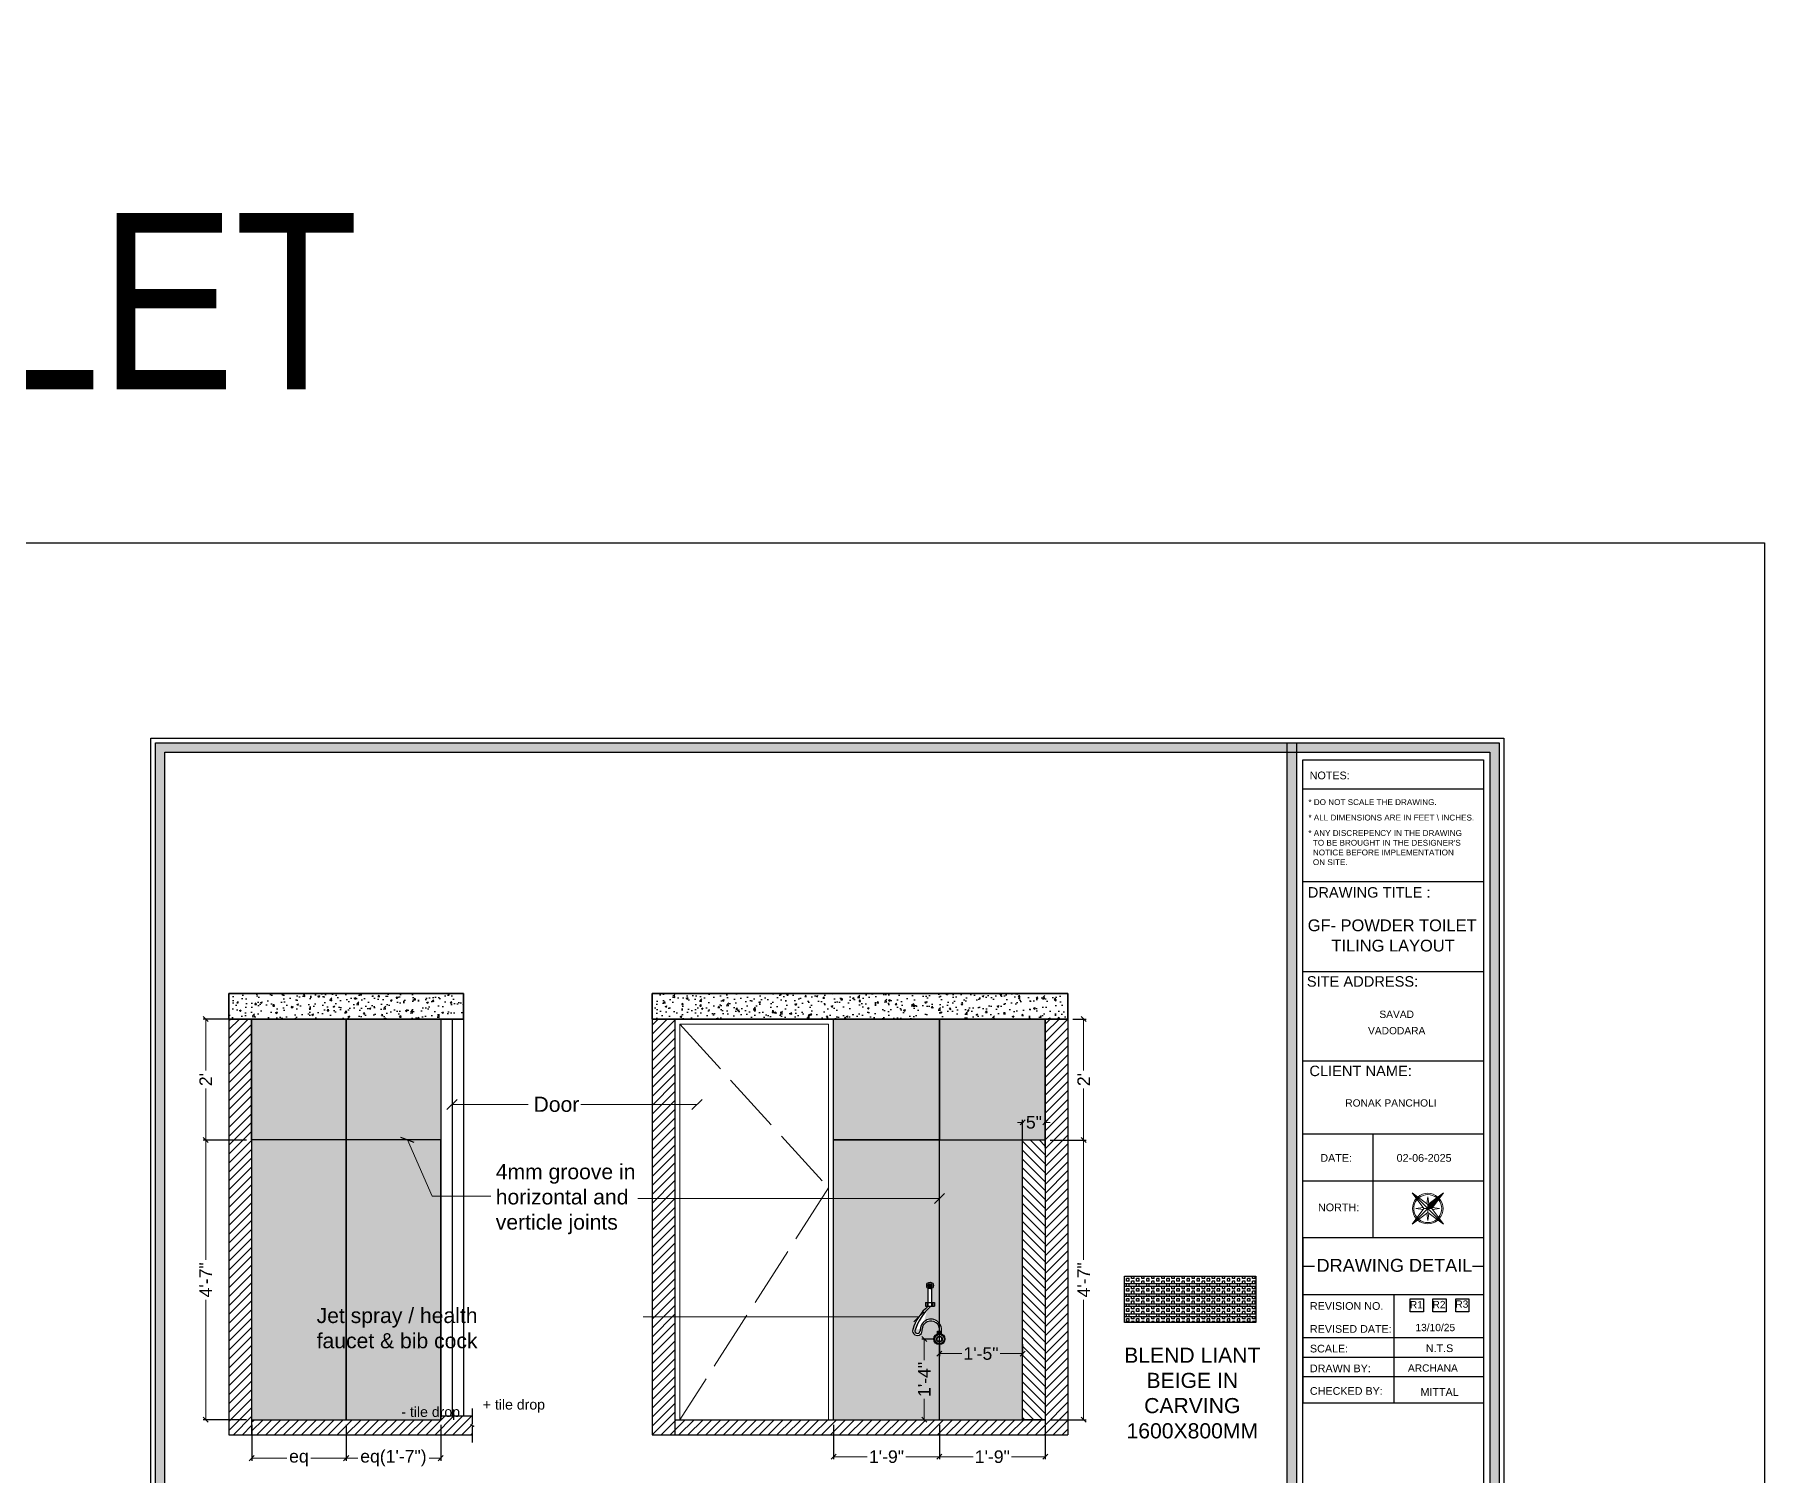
# Model space of a CAD drawing. Header units: millimetres. Extents: x 56222 to 3066687, y -650199 to -121287.
# Drawn here: x 149235.7 to 149578.9, y -182101.3 to -181815.7 of the extents above; entities that cross this region are included whole.
import ezdxf
from ezdxf.enums import TextEntityAlignment as Align

# ---------------------------------------------------------------- set-up
doc = ezdxf.new("R2010")
doc.units = ezdxf.units.MM
doc.header["$MEASUREMENT"] = 0
doc.header["$PDMODE"] = 35
doc.linetypes.add('ACAD_ISO02W100', pattern=[15, 12, -3])
doc.layers.get('Defpoints').update_dxf_attribs({"color": 220})
for name, color, linetype, lineweight in [('dim05', 1, 'Continuous', 13), ('Flooring', 253, 'Continuous', 30), ('FURNITURE', 32, 'Continuous', 9), ('LABALLING', 1, 'Continuous', 25), ('NAME PLATE', 7, 'Continuous', 25), ('SECOND FLOOR ( TEXT )', 7, 'Continuous', 9), ('title block', 7, 'Continuous', 9), ('wall', 7, 'Continuous', 30), ('XX~SLAB ( BEAM )~ ( DIM )', 7, 'Continuous', 9)]:
    doc.layers.add(name, color=color, linetype=linetype, lineweight=lineweight)
doc.layers.add('hatch', color=253, linetype='Continuous', lineweight=0, transparency=0.4)
doc.layers.add('SANIT', color=232, linetype='Continuous')
doc.styles.add('Aerial', font='arial.ttf')
doc.styles.add('Arial', font='arial.ttf')
doc.styles.add("Cn_BT_0'-0", font='swissc.ttf')
doc.styles.add('Cn_BT_9 ( BOLD )', font='swisscb.ttf', dxfattribs={"height": 9})
doc.styles.get("Standard").update_dxf_attribs({"font": 'arial.ttf', "height": 6})
doc.dimstyles.new('ISO-25', dxfattribs={"dimtxt": 2.5, "dimasz": 1, "dimexe": 0.5, "dimexo": 1, "dimtad": 0, "dimdec": 1, "dimlunit": 4, "dimtxsty": 'Standard', "dimblk": 'OBLIQUE', "dimcen": 2.5, "dimclrd": 1, "dimclre": 1, "dimclrt": 5, "dimadec": 0, "dimazin": 0, "dimtfac": 1, "dimtdec": 1, "dimtmove": 0, "dimatfit": 3, "dimfxl": 1, "dimlwd": -1, "dimarcsym": 0})
doc.dimstyles.new('NEW ', dxfattribs={"dimtxt": 3, "dimasz": 2, "dimexe": 1, "dimexo": 1, "dimgap": 0.089996, "dimtad": 0, "dimtoh": 1, "dimzin": 3, "dimdsep": 46, "dimlunit": 4, "dimtxsty": 'Aerial', "dimblk": 'OBLIQUE', "dimcen": 0.089996, "dimdle": 1, "dimclrd": 252, "dimclre": 252, "dimclrt": 7, "dimadec": 0, "dimazin": 1, "dimtfac": 1, "dimtdec": 0, "dimtofl": 0, "dimtmove": 1, "dimatfit": 3, "dimldrblk": 'OBLIQUE', "dimfxl": 1, "dimtolj": 1, "dimtzin": 0, "dimlwd": 5, "dimlwe": 5, "dimarcsym": 0})
pattern_1 = [(45, (39.841, 143.4339), (-0.8838834765, 0.8838834765), [])]

# ---------------------------------------------------------------- blocks, each defined once
blk = doc.blocks.new('4t')
at = {"transparency": 33554607}
h = blk.add_hatch(color=1, dxfattribs=at)
h.dxf.hatch_style = 1
h.paths.add_polyline_path([(45531.3, -35822.3), (45529.2, -35821.8), (45528.1, -35837)])
h = blk.add_hatch(color=1, dxfattribs=at)
h.dxf.hatch_style = 1
h.paths.add_polyline_path([(45533.4, -35822.8), (45531.3, -35822.3), (45528.1, -35837)])
h = blk.add_hatch(color=1, dxfattribs=at)
h.dxf.hatch_style = 1
h.paths.add_polyline_path([(45531.8, -35820.2), (45529.2, -35821.8), (45531.3, -35822.3)])
h = blk.add_hatch(color=1, dxfattribs=at)
h.dxf.hatch_style = 1
h.paths.add_polyline_path([(45531.8, -35820.2), (45531.3, -35822.3), (45533.4, -35822.8)])
at = {"layer": 'title block', "color": 7, "lineweight": 9}
for p, q in [((45535.5, -35803.4), (45530.2, -35817.6)), ((45535.5, -35803.4), (45531.8, -35820.2)), ((45534.4, -35818.5), (45535.5, -35803.4)), ((45530.2, -35817.6), (45515, -35816.5)), ((45515, -35816.5), (45529.2, -35821.8)), ((45515, -35816.5), (45531.8, -35820.2)), ((45530.5, -35816.7), (45526.9, -35812.5)), ((45526.9, -35812.5), (45529.2, -35817.5)), ((45531.8, -35820.2), (45530.2, -35817.6)), ((45539.5, -35815.3), (45534.4, -35817.6)), ((45535.3, -35818.9), (45539.5, -35815.3)), ((45528.3, -35821.5), (45524.1, -35825.1)), ((45524.1, -35825.1), (45529.2, -35822.8)), ((45531.8, -35820.2), (45528.1, -35837)), ((45529.2, -35821.8), (45528.1, -35837)), ((45528.1, -35837), (45533.4, -35822.8)), ((45531.8, -35820.2), (45529.2, -35821.8)), ((45534.4, -35818.5), (45531.8, -35820.2)), ((45533.4, -35822.8), (45531.8, -35820.2)), ((45531.8, -35820.2), (45548.6, -35823.9)), ((45533.1, -35823.7), (45536.7, -35827.9)), ((45533.4, -35822.8), (45548.6, -35823.9)), ((45548.6, -35823.9), (45534.4, -35818.5)), ((45536.7, -35827.9), (45534.4, -35822.8))]:
    blk.add_line(p, q, dxfattribs=at)
for radius, start, end in [(11.8, 81.36, 163.7665), (10.8, 82.4286, 162.6979), (10.8, 352.4286, 72.6979), (11.8, 351.36, 73.7665), (11.8, 171.36, 253.7665), (10.8, 172.4286, 252.6979), (11.8, 261.36, 343.7665), (10.8, 262.4286, 342.6979)]:
    blk.add_arc((45531.8, -35820.2), radius, start, end, dxfattribs=at)
blk = doc.blocks.new('_Oblique')
at = {"layer": 'wall', "color": 0, "lineweight": -2}
blk.add_line((-0.5, -0.5), (0.5, 0.5), dxfattribs=at)
blk = doc.blocks.new('*D724')
at = {"layer": 'Defpoints', "color": 0, "lineweight": 25, "transparency": 16777216}
for p in [(149278.77, -182010.97, 0.01), (149269.65, -182034.97), (149278.77, -182034.97, 0)]:
    blk.add_point(p, dxfattribs=at)
at = {"layer": 'dim05', "color": 1, "linetype": 'Continuous', "lineweight": -2, "transparency": 16777216}
for p, q in [((149277.77, -182010.97), (149269.15, -182010.97)), ((149277.77, -182034.97), (149269.15, -182034.97))]:
    blk.add_line(p, q, dxfattribs=at)
at = {"layer": 'dim05', "color": 1, "linetype": 'Continuous', "transparency": 16777216}
for p, q in [((149269.65, -182010.97), (149269.65, -182021.17)), ((149269.65, -182034.97), (149269.65, -182024.76))]:
    blk.add_line(p, q, dxfattribs=at)
at = {"layer": 'dim05', "color": 1, "transparency": 16777216}
for p, rotation in [((149269.65, -182010.97), 90), ((149269.65, -182034.97), 270)]:
    blk.add_blockref('_Oblique', p, dxfattribs=dict(at, rotation=rotation))
at = {"layer": 'dim05', "color": 5, "lineweight": 25, "transparency": 16777216, "insert": (149269.65, -182022.97), "char_height": 2.5, "attachment_point": 5, "rotation": 90, "style": 'Arial'}
blk.add_mtext("2'", dxfattribs=at)
blk = doc.blocks.new('*D725')
at = {"layer": 'Defpoints', "color": 0, "lineweight": 25, "transparency": 16777216}
for p in [(149269.65, -182034.97), (149278.77, -182034.97, 0), (149278.77, -182090.47)]:
    blk.add_point(p, dxfattribs=at)
at = {"layer": 'dim05', "color": 1, "linetype": 'Continuous', "lineweight": -2, "transparency": 16777216}
for p, q in [((149277.77, -182034.97), (149269.15, -182034.97)), ((149277.77, -182090.47), (149269.15, -182090.47))]:
    blk.add_line(p, q, dxfattribs=at)
at = {"layer": 'dim05', "color": 1, "linetype": 'Continuous', "transparency": 16777216}
for p, q in [((149269.65, -182034.97), (149269.65, -182058.72)), ((149269.65, -182090.47), (149269.65, -182066.71))]:
    blk.add_line(p, q, dxfattribs=at)
at = {"layer": 'dim05', "color": 1, "transparency": 16777216}
for p, rotation in [((149269.65, -182034.97), 90), ((149269.65, -182090.47), 270)]:
    blk.add_blockref('_Oblique', p, dxfattribs=dict(at, rotation=rotation))
at = {"layer": 'dim05', "color": 5, "lineweight": 25, "transparency": 16777216, "insert": (149269.65, -182062.72), "char_height": 2.5, "attachment_point": 5, "rotation": 90, "style": 'Arial'}
blk.add_mtext('4\'-7"', dxfattribs=at)
blk = doc.blocks.new('*D726')
at = {"layer": 'Defpoints', "color": 0, "lineweight": 25, "transparency": 16777216}
for p in [(149278.77, -182090.47, 0), (149297.52, -182090.47, 0), (149297.52, -182098.09)]:
    blk.add_point(p, dxfattribs=at)
at = {"layer": 'dim05', "color": 1, "linetype": 'Continuous', "lineweight": -2, "transparency": 16777216}
for p, q in [((149278.77, -182091.47), (149278.77, -182098.59)), ((149297.52, -182091.47), (149297.52, -182098.59))]:
    blk.add_line(p, q, dxfattribs=at)
at = {"layer": 'dim05', "color": 1, "linetype": 'Continuous', "transparency": 16777216}
for p, q in [((149278.77, -182098.09), (149285.76, -182098.09)), ((149297.52, -182098.09), (149290.52, -182098.09))]:
    blk.add_line(p, q, dxfattribs=at)
at = {"layer": 'dim05', "color": 1, "transparency": 16777216, "rotation": 180}
blk.add_blockref('_Oblique', (149278.77, -182098.09), dxfattribs=at)
at = {"layer": 'dim05', "color": 1, "transparency": 16777216}
blk.add_blockref('_Oblique', (149297.52, -182098.09), dxfattribs=at)
at = {"layer": 'dim05', "color": 5, "lineweight": 25, "transparency": 16777216, "insert": (149288.14, -182098.09), "char_height": 2.5, "attachment_point": 5, "style": 'Arial'}
blk.add_mtext('eq', dxfattribs=at)
blk = doc.blocks.new('*D727')
at = {"layer": 'Defpoints', "color": 0, "lineweight": 25, "transparency": 16777216}
for p in [(149297.52, -182090.47, 0), (149316.27, -182090.47, 0), (149316.27, -182098.09)]:
    blk.add_point(p, dxfattribs=at)
at = {"layer": 'dim05', "color": 1, "linetype": 'Continuous', "lineweight": -2, "transparency": 16777216}
for p, q in [((149297.52, -182091.47), (149297.52, -182098.59)), ((149316.27, -182091.47), (149316.27, -182098.59))]:
    blk.add_line(p, q, dxfattribs=at)
at = {"layer": 'dim05', "color": 1, "linetype": 'Continuous', "transparency": 16777216}
for p, q in [((149297.52, -182098.09), (149299.81, -182098.09)), ((149316.27, -182098.09), (149313.97, -182098.09))]:
    blk.add_line(p, q, dxfattribs=at)
at = {"layer": 'dim05', "color": 1, "transparency": 16777216, "rotation": 180}
blk.add_blockref('_Oblique', (149297.52, -182098.09), dxfattribs=at)
at = {"layer": 'dim05', "color": 1, "transparency": 16777216}
blk.add_blockref('_Oblique', (149316.27, -182098.09), dxfattribs=at)
at = {"layer": 'dim05', "color": 5, "lineweight": 25, "transparency": 16777216, "insert": (149306.89, -182098.09), "char_height": 2.5, "attachment_point": 5, "style": 'Arial'}
blk.add_mtext('eq(1\'-7")', dxfattribs=at)
blk = doc.blocks.new('*D728')
at = {"layer": 'Defpoints', "color": 0, "lineweight": 25, "transparency": 16777216}
for p in [(149394.21, -182090.47), (149415.21, -182090.47), (149415.21, -182097.81)]:
    blk.add_point(p, dxfattribs=at)
at = {"layer": 'dim05', "color": 1, "linetype": 'Continuous', "lineweight": -2, "transparency": 16777216}
for p, q in [((149394.21, -182091.47), (149394.21, -182098.31)), ((149415.21, -182091.47), (149415.21, -182098.31))]:
    blk.add_line(p, q, dxfattribs=at)
at = {"layer": 'dim05', "color": 1, "linetype": 'Continuous', "transparency": 16777216}
for p, q in [((149394.21, -182097.81), (149400.88, -182097.81)), ((149415.21, -182097.81), (149408.54, -182097.81))]:
    blk.add_line(p, q, dxfattribs=at)
at = {"layer": 'dim05', "color": 1, "transparency": 16777216, "rotation": 180}
blk.add_blockref('_Oblique', (149394.21, -182097.81), dxfattribs=at)
at = {"layer": 'dim05', "color": 1, "transparency": 16777216}
blk.add_blockref('_Oblique', (149415.21, -182097.81), dxfattribs=at)
at = {"layer": 'dim05', "color": 5, "lineweight": 25, "transparency": 16777216, "insert": (149404.71, -182097.81), "char_height": 2.5, "attachment_point": 5, "style": 'Arial'}
blk.add_mtext('1\'-9"', dxfattribs=at)
blk = doc.blocks.new('*D729')
at = {"layer": 'Defpoints', "color": 0, "lineweight": 25, "transparency": 16777216}
for p in [(149415.21, -182090.47), (149436.21, -182090.47), (149436.21, -182097.81)]:
    blk.add_point(p, dxfattribs=at)
at = {"layer": 'dim05', "color": 1, "linetype": 'Continuous', "lineweight": -2, "transparency": 16777216}
for p, q in [((149415.21, -182091.47), (149415.21, -182098.31)), ((149436.21, -182091.47), (149436.21, -182098.31))]:
    blk.add_line(p, q, dxfattribs=at)
at = {"layer": 'dim05', "color": 1, "linetype": 'Continuous', "transparency": 16777216}
for p, q in [((149415.21, -182097.81), (149421.88, -182097.81)), ((149436.21, -182097.81), (149429.54, -182097.81))]:
    blk.add_line(p, q, dxfattribs=at)
at = {"layer": 'dim05', "color": 1, "transparency": 16777216, "rotation": 180}
blk.add_blockref('_Oblique', (149415.21, -182097.81), dxfattribs=at)
at = {"layer": 'dim05', "color": 1, "transparency": 16777216}
blk.add_blockref('_Oblique', (149436.21, -182097.81), dxfattribs=at)
at = {"layer": 'dim05', "color": 5, "lineweight": 25, "transparency": 16777216, "insert": (149425.71, -182097.81), "char_height": 2.5, "attachment_point": 5, "style": 'Arial'}
blk.add_mtext('1\'-9"', dxfattribs=at)
blk = doc.blocks.new('*D730')
at = {"layer": 'Defpoints', "color": 0, "lineweight": 25, "transparency": 16777216}
for p in [(149436.21, -182034.97), (149436.21, -182090.47), (149443.83, -182090.47)]:
    blk.add_point(p, dxfattribs=at)
at = {"layer": 'dim05', "color": 1, "linetype": 'Continuous', "lineweight": -2, "transparency": 16777216}
for p, q in [((149437.21, -182034.97), (149444.33, -182034.97)), ((149437.21, -182090.47), (149444.33, -182090.47))]:
    blk.add_line(p, q, dxfattribs=at)
at = {"layer": 'dim05', "color": 1, "linetype": 'Continuous', "transparency": 16777216}
for p, q in [((149443.83, -182034.97), (149443.83, -182058.72)), ((149443.83, -182090.47), (149443.83, -182066.71))]:
    blk.add_line(p, q, dxfattribs=at)
at = {"layer": 'dim05', "color": 1, "transparency": 16777216}
for p, rotation in [((149443.83, -182034.97), 90), ((149443.83, -182090.47), 270)]:
    blk.add_blockref('_Oblique', p, dxfattribs=dict(at, rotation=rotation))
at = {"layer": 'dim05', "color": 5, "lineweight": 25, "transparency": 16777216, "insert": (149443.83, -182062.72), "char_height": 2.5, "attachment_point": 5, "rotation": 90, "style": 'Arial'}
blk.add_mtext('4\'-7"', dxfattribs=at)
blk = doc.blocks.new('*D731')
at = {"layer": 'Defpoints', "color": 0, "lineweight": 25, "transparency": 16777216}
for p in [(149436.21, -182031.47), (149431.71, -182037.47), (149436.21, -182037.47)]:
    blk.add_point(p, dxfattribs=at)
at = {"layer": 'dim05', "color": 1, "linetype": 'Continuous', "transparency": 16777216}
for p, q in [((149431.71, -182031.47), (149430.71, -182031.47)), ((149431.71, -182031.47), (149431.9, -182031.47)), ((149436.21, -182031.47), (149436.02, -182031.47)), ((149436.21, -182031.47), (149437.21, -182031.47))]:
    blk.add_line(p, q, dxfattribs=at)
at = {"layer": 'dim05', "color": 1, "linetype": 'Continuous', "lineweight": -2, "transparency": 16777216}
for p, q in [((149431.71, -182036.47), (149431.71, -182030.97)), ((149436.21, -182036.47), (149436.21, -182030.97))]:
    blk.add_line(p, q, dxfattribs=at)
at = {"layer": 'dim05', "color": 1, "transparency": 16777216}
blk.add_blockref('_Oblique', (149431.71, -182031.47), dxfattribs=at)
at = {"layer": 'dim05', "color": 1, "transparency": 16777216, "rotation": 180}
blk.add_blockref('_Oblique', (149436.21, -182031.47), dxfattribs=at)
at = {"layer": 'dim05', "color": 5, "lineweight": 25, "transparency": 16777216, "insert": (149433.96, -182031.47), "char_height": 2.5, "attachment_point": 5, "style": 'Arial'}
blk.add_mtext('5"', dxfattribs=at)
blk = doc.blocks.new('*D732')
at = {"layer": 'Defpoints', "color": 0, "lineweight": 25, "transparency": 16777216}
for p in [(149440.71, -182010.97, 0.01), (149443.83, -182010.97), (149436.21, -182034.97)]:
    blk.add_point(p, dxfattribs=at)
at = {"layer": 'dim05', "color": 1, "linetype": 'Continuous', "lineweight": -2, "transparency": 16777216}
for p, q in [((149441.71, -182010.97), (149444.33, -182010.97)), ((149437.21, -182034.97), (149444.33, -182034.97))]:
    blk.add_line(p, q, dxfattribs=at)
at = {"layer": 'dim05', "color": 1, "linetype": 'Continuous', "transparency": 16777216}
for p, q in [((149443.83, -182010.97), (149443.83, -182021.17)), ((149443.83, -182034.97), (149443.83, -182024.76))]:
    blk.add_line(p, q, dxfattribs=at)
at = {"layer": 'dim05', "color": 1, "transparency": 16777216}
for p, rotation in [((149443.83, -182010.97), 90), ((149443.83, -182034.97), 270)]:
    blk.add_blockref('_Oblique', p, dxfattribs=dict(at, rotation=rotation))
at = {"layer": 'dim05', "color": 5, "lineweight": 25, "transparency": 16777216, "insert": (149443.83, -182022.97), "char_height": 2.5, "attachment_point": 5, "rotation": 90, "style": 'Arial'}
blk.add_mtext("2'", dxfattribs=at)
blk = doc.blocks.new('HANDSPRAY')
at = {"layer": 'SANIT'}
h = blk.add_hatch(dxfattribs=at)
h.set_pattern_fill('DOTS', color=256, scale=100, angle=270, style=0)
h.set_pattern_definition([(90, (24140.49514, 35168.0262), (0.2395833333, 0.1197916667), [0, -0.2395833333])])
h.paths.add_polyline_path([(20863.85, 3019.23, -1), (20863.05, 3019.23, -1)])
for p, q in [((20863.11, 3015.12), (20863.11, 3018.66)), ((20863.79, 3015.12), (20863.79, 3018.66)), ((20862.56, 3015.89), (20862.86, 3015.89)), ((20862.56, 3015.89), (20862.56, 3015.12)), ((20862.56, 3015.12), (20864.33, 3015.12)), ((20862.86, 3015.89), (20862.86, 3015.12)), ((20864.04, 3015.89), (20864.33, 3015.89)), ((20864.04, 3015.89), (20864.04, 3015.12)), ((20864.33, 3015.89), (20864.33, 3015.12)), ((20864.94, 3010.18), (20865.73, 3010.18)), ((20864.94, 3009.63), (20864.94, 3010.18)), ((20865.05, 3010.18), (20865.05, 3009.68)), ((20865.21, 3010.18), (20865.21, 3009.71)), ((20865.47, 3010.18), (20865.47, 3009.7)), ((20865.63, 3010.18), (20865.63, 3009.66)), ((20865.73, 3009.63), (20865.73, 3010.18)), ((20865.17, 3009.53), (20865.17, 3009.52)), ((20865.5, 3009.53), (20865.5, 3009.51))]:
    blk.add_line(p, q, dxfattribs=at)
blk.add_lwpolyline([(20862.86, 3015.89), (20864.33, 3015.89)], dxfattribs=at)
for centre, radius in [((20863.45, 3019.23), 0.663), ((20863.45, 3019.23), 0.398), ((20865.31, 3008.61), 1.11), ((20865.31, 3008.61), 0.929), ((20865.31, 3008.61), 0.575), ((20865.31, 3008.61), 0.486)]:
    blk.add_circle(centre, radius, dxfattribs=at)
for centre, radius, start, end in [((20869.69, 3007.47), 10.13, 130.9639, 162.7048), ((20871.18, 3006.67), 11.34, 131.8666, 161.6382), ((20860.95, 3010.28), 0.955, 168.0925, 16.222), ((20860.96, 3010.27), 0.543, 182.6562, 359.3006), ((20863.62, 3010.44), 2.12, 353.1553, 184.7321), ((20863.62, 3010.44), 1.75, 353.1553, 176.3727)]:
    blk.add_arc(centre, radius, start, end, dxfattribs=at)
blk = doc.blocks.new('*D743')
at = {"layer": 'Defpoints', "color": 0, "lineweight": 25, "transparency": 16777216}
for p in [(149415.21, -182074.47), (149431.71, -182074.47), (149415.21, -182077.34)]:
    blk.add_point(p, dxfattribs=at)
at = {"layer": 'dim05', "color": 1, "linetype": 'Continuous', "lineweight": -2, "transparency": 16777216}
for p, q in [((149415.21, -182075.47), (149415.21, -182077.84)), ((149431.71, -182075.47), (149431.71, -182077.84))]:
    blk.add_line(p, q, dxfattribs=at)
at = {"layer": 'dim05', "color": 1, "linetype": 'Continuous', "transparency": 16777216}
for p, q in [((149415.21, -182077.34), (149419.63, -182077.34)), ((149431.71, -182077.34), (149427.29, -182077.34))]:
    blk.add_line(p, q, dxfattribs=at)
at = {"layer": 'dim05', "color": 1, "transparency": 16777216, "rotation": 180}
blk.add_blockref('_Oblique', (149415.21, -182077.34), dxfattribs=at)
at = {"layer": 'dim05', "color": 1, "transparency": 16777216}
blk.add_blockref('_Oblique', (149431.71, -182077.34), dxfattribs=at)
at = {"layer": 'dim05', "color": 5, "lineweight": 25, "transparency": 16777216, "insert": (149423.46, -182077.34), "char_height": 2.5, "attachment_point": 5, "style": 'Arial'}
blk.add_mtext('1\'-5"', dxfattribs=at)
blk = doc.blocks.new('*D744')
at = {"layer": 'Defpoints', "color": 0, "lineweight": 25, "transparency": 16777216}
for p in [(149415.21, -182074.47), (149411.71, -182090.47), (149412.2, -182090.47)]:
    blk.add_point(p, dxfattribs=at)
at = {"layer": 'dim05', "color": 1, "linetype": 'Continuous', "lineweight": -2, "transparency": 16777216}
for p, q in [((149414.21, -182074.47), (149411.7, -182074.47)), ((149412.71, -182090.47), (149412.7, -182090.47))]:
    blk.add_line(p, q, dxfattribs=at)
at = {"layer": 'dim05', "color": 1, "linetype": 'Continuous', "transparency": 16777216}
for p, q in [((149412.2, -182074.47), (149412.2, -182078.64)), ((149412.2, -182090.47), (149412.2, -182086.3))]:
    blk.add_line(p, q, dxfattribs=at)
at = {"layer": 'dim05', "color": 1, "transparency": 16777216}
for p, rotation in [((149412.2, -182074.47), 90), ((149412.2, -182090.47), 270)]:
    blk.add_blockref('_Oblique', p, dxfattribs=dict(at, rotation=rotation))
at = {"layer": 'dim05', "color": 5, "lineweight": 25, "transparency": 16777216, "insert": (149412.2, -182082.47), "char_height": 2.5, "attachment_point": 5, "rotation": 90, "style": 'Arial'}
blk.add_mtext('1\'-4"', dxfattribs=at)

msp = doc.modelspace()

# ---------------------------------------------------------------- hatches: boundary and pattern name
at = {"layer": 'hatch', "linetype": 'Continuous', "lineweight": 25}
h = msp.add_hatch(dxfattribs=at)
h.set_pattern_fill('ANSI31', color=256, scale=10)
h.set_pattern_definition(pattern_1)
h.paths.add_polyline_path([(149436.209, -182090.466), (149362.709, -182090.466), (149362.709, -182093.466), (149436.209, -182093.466)])
h.paths.add_polyline_path([(149283.932, -182100.712), (149292.137, -182100.712), (149292.137, -182095.56), (149283.932, -182095.56)], flags=9)
h.paths.add_polyline_path([(149302.682, -182100.712), (149310.887, -182100.712), (149310.887, -182095.56), (149302.682, -182095.56)], flags=9)
h.paths.add_polyline_path([(149333.616, -182011.739), (149344.257, -182011.739), (149344.257, -182005.557), (149333.616, -182005.557)], flags=9)
h.paths.add_polyline_path([(149326.042, -181973.661), (149350.836, -181973.661), (149350.836, -181967.479), (149326.042, -181967.479)], flags=9)
h.paths.add_polyline_path([(149326.167, -182036.974), (149355.609, -182036.974), (149355.609, -182020.791), (149326.167, -182020.791)], flags=9)
h.paths.add_polyline_path([(149303.183, -182091.003), (149316.606, -182091.003), (149316.606, -182086.882), (149303.183, -182086.882)], flags=9)
h.paths.add_polyline_path([(149316.163, -182089.543), (149330.287, -182089.543), (149330.287, -182085.422), (149316.163, -182085.422)], flags=9)
h = msp.add_hatch(dxfattribs=at)
h.set_pattern_fill('AR-CONC', color=256, scale=0.5)
h.set_pattern_definition([(50, (39.841, 98.994), (3.586300913, -0.313760675), [0.375, -4.125]), (355, (39.841, 98.994), (-0.69375667, 3.76096067), [0.3, -3.3]), (100.4514445, (40.1398, 98.9678), (2.892544234, 3.447199955), [0.31870096, -3.50571056]), (46.1842, (39.841, 99.994), (5.33620665, -0.8275964), [0.5625, -6.1875]), (96.6356355, (40.2856, 99.925), (4.67330973, 4.870593), [0.47805171, -5.2585688]), (351.184164, (39.841, 99.994), (4.67330973, 4.870593), [0.45, -4.95]), (21, (40.341, 99.744), (2.98453526, -2.013094453), [0.375, -4.125]), (326, (40.341, 99.744), (1.21657666, 3.625750225), [0.3, -3.3]), (71.4514447, (40.5897, 99.5762), (4.201111884, 1.612655764), [0.31870095, -3.50571056]), (37.5, (39.841, 98.994), (0.0607992766, 1.664469269), [0, -3.26, 0, -3.35, 0, -3.3125]), (7.5, (39.841, 98.994), (1.315347687, 1.97205856), [0, -1.91, 0, -3.185, 0, -1.2625]), (327.5, (38.726, 98.994), (2.669112181, -0.112774359), [0, -1.25, 0, -3.9, 0, -5.175]), (317.5, (38.226, 98.994), (2.915930847, 0.500524912), [0, -1.625, 0, -2.59, 0, -3.675])])
h.paths.add_polyline_path([(149320.768, -182005.906), (149274.268, -182005.906), (149274.268, -182010.966), (149320.768, -182010.966)])
h = msp.add_hatch(dxfattribs=at)
h.set_pattern_fill('AR-CONC', color=256, scale=0.5)
h.set_pattern_definition([(50, (39.841, 98.994), (3.586300913, -0.313760675), [0.375, -4.125]), (355, (39.841, 98.994), (-0.69375667, 3.76096067), [0.3, -3.3]), (100.4514445, (40.1398, 98.9678), (2.892544234, 3.447199955), [0.31870096, -3.50571056]), (46.1842, (39.841, 99.994), (5.33620665, -0.8275964), [0.5625, -6.1875]), (96.6356355, (40.2856, 99.925), (4.67330973, 4.870593), [0.47805171, -5.2585688]), (351.184164, (39.841, 99.994), (4.67330973, 4.870593), [0.45, -4.95]), (21, (40.341, 99.744), (2.98453526, -2.013094453), [0.375, -4.125]), (326, (40.341, 99.744), (1.21657666, 3.625750225), [0.3, -3.3]), (71.4514447, (40.5897, 99.5762), (4.201111884, 1.612655764), [0.31870095, -3.50571056]), (37.5, (39.841, 98.994), (0.0607992766, 1.664469269), [0, -3.26, 0, -3.35, 0, -3.3125]), (7.5, (39.841, 98.994), (1.315347687, 1.97205856), [0, -1.91, 0, -3.185, 0, -1.2625]), (327.5, (38.726, 98.994), (2.669112181, -0.112774359), [0, -1.25, 0, -3.9, 0, -5.175]), (317.5, (38.226, 98.994), (2.915930847, 0.500524912), [0, -1.625, 0, -2.59, 0, -3.675])])
h.paths.add_polyline_path([(149440.709, -182005.906), (149358.209, -182005.906), (149358.209, -182010.966), (149440.709, -182010.966)])
h = msp.add_hatch(dxfattribs=at)
h.set_pattern_fill('ANSI31', color=256, scale=10)
h.set_pattern_definition(pattern_1)
h.paths.add_polyline_path([(149320.768, -182010.966), (149316.268, -182010.966), (149316.268, -182010.966), (149316.268, -182010.966), (149316.268, -182010.966)])
h.paths.add_polyline_path([(149362.709, -182010.966), (149358.209, -182010.966), (149358.209, -182093.466), (149362.709, -182093.466)])
h.paths.add_polyline_path([(149278.768, -182010.966), (149274.268, -182010.966), (149274.268, -182093.466), (149278.768, -182093.466)])
h.paths.add_polyline_path([(149440.709, -182010.966), (149436.209, -182010.966), (149436.209, -182093.466), (149440.709, -182093.466)])
at = {"layer": 'hatch', "linetype": 'Continuous', "lineweight": 25, "true_color": 0xdfc29f}
h = msp.add_hatch(dxfattribs=at)
h.set_pattern_fill('BOX', color=9, scale=2, angle=90)
h.set_pattern_definition([(180, (84.064, 139.1004), (-2e-16, -2), []), (180, (84.064, 139.6004), (-2e-16, -2), []), (90, (84.064, 139.1004), (-2, 1e-16), [-0.5, 0.5]), (90, (83.564, 139.1004), (-2, 1e-16), [-0.5, 0.5]), (90, (83.064, 139.1004), (-2, 1e-16), [0.5, -0.5]), (90, (82.564, 139.1004), (-2, 1e-16), [0.5, -0.5]), (180, (84.064, 140.1004), (-2e-16, -2), [0.5, -0.5]), (180, (84.064, 140.6004), (-2e-16, -2), [0.5, -0.5])])
h.paths.add_polyline_path([(149316.268, -182034.966), (149297.518, -182034.966), (149297.518, -182090.466), (149316.268, -182090.466), (149316.268, -182089.716)])
h.paths.add_polyline_path([(149316.268, -182010.966), (149297.518, -182010.966), (149297.518, -182034.966), (149316.268, -182034.966)])
h.paths.add_polyline_path([(149297.518, -182010.966), (149278.768, -182010.966), (149278.768, -182034.966), (149297.518, -182034.966), (149297.518, -182034.966)])
h.paths.add_polyline_path([(149297.518, -182034.966), (149278.768, -182034.966), (149278.768, -182090.466), (149297.518, -182090.466)])
h.paths.add_polyline_path([(149415.207, -182010.966), (149394.209, -182010.966), (149394.209, -182034.966), (149415.207, -182034.966)])
h.paths.add_polyline_path([(149436.209, -182010.966), (149415.207, -182010.966), (149415.207, -182034.966), (149436.209, -182034.966)])
edge = h.paths.add_edge_path()
edge.add_line((149431.709, -182034.966), (149415.207, -182034.966))
edge.add_line((149415.207, -182034.966), (149415.207, -182071.343))
edge.add_arc((149413.521, -182072.635), 2.124, -6.84469, 37.45143, ccw=False)
edge.add_line((149415.63, -182072.888), (149415.63, -182073.445))
edge.add_arc((149415.207, -182074.466), 1.105, 0, 67.51947, ccw=False)
edge.add_arc((149415.207, -182074.466), 1.105, -90, 0, ccw=False)
edge.add_line((149415.207, -182075.572), (149415.207, -182090.466))
edge.add_line((149415.207, -182090.466), (149431.709, -182090.466))
edge.add_line((149431.709, -182090.466), (149431.709, -182034.966))
edge = h.paths.add_edge_path()
edge.add_line((149415.207, -182034.966), (149394.209, -182034.966))
edge.add_line((149394.209, -182034.966), (149394.209, -182090.466))
edge.add_line((149394.209, -182090.466), (149415.207, -182090.466))
edge.add_line((149415.207, -182090.466), (149415.207, -182075.572))
edge.add_arc((149415.207, -182074.466), 1.105, 180, 270, ccw=False)
edge.add_arc((149415.207, -182074.466), 1.105, 109.73258, 180, ccw=False)
edge.add_line((149414.834, -182073.426), (149414.834, -182072.888))
edge.add_line((149414.834, -182072.888), (149415.207, -182072.888))
edge.add_line((149415.207, -182072.888), (149415.207, -182072.151))
edge.add_arc((149413.521, -182072.635), 1.754, 16.01647, 176.37275)
edge.add_arc((149410.854, -182072.79), 0.955, -191.90751, 16.22197, ccw=False)
edge.add_arc((149419.593, -182075.605), 10.131, 130.96388, 162.70482, ccw=False)
edge.add_line((149412.951, -182067.955), (149412.462, -182067.955))
edge.add_line((149412.462, -182067.955), (149412.462, -182067.186))
edge.add_line((149412.462, -182067.186), (149412.757, -182067.186))
edge.add_line((149412.757, -182067.186), (149413.007, -182067.186))
edge.add_line((149413.007, -182067.186), (149413.007, -182064.408))
edge.add_arc((149413.347, -182063.838), 0.663, 180, 239.20624, ccw=False)
edge.add_arc((149413.347, -182063.838), 0.663, 0, 180, ccw=False)
edge.add_arc((149413.347, -182063.838), 0.663, -59.20624, 0, ccw=False)
edge.add_line((149413.686, -182064.408), (149413.686, -182067.186))
edge.add_line((149413.686, -182067.186), (149414.231, -182067.186))
edge.add_line((149414.231, -182067.186), (149414.231, -182067.955))
edge.add_line((149414.231, -182067.955), (149413.514, -182067.955))
edge.add_arc((149421.083, -182076.401), 11.342, 131.86658, 161.63822)
edge.add_arc((149410.861, -182072.803), 0.543, 182.65623, 359.30057)
edge.add_arc((149413.521, -182072.635), 2.124, 37.45143, 184.73215, ccw=False)
edge.add_line((149415.207, -182071.343), (149415.207, -182034.966))
h.paths.add_polyline_path([(149303.183, -182086.882), (149316.606, -182086.882)])
h.paths.add_polyline_path([(149431.753, -182034.06), (149436.185, -182034.06)], flags=16)
h.paths.add_polyline_path([(149419.248, -182079.938), (149427.452, -182079.938)], flags=16)
h.paths.add_polyline_path([(149415.207, -182086.677), (149415.207, -182078.472)], flags=17)
at = {"layer": 'hatch', "linetype": 'Continuous', "lineweight": 25}
h = msp.add_hatch(dxfattribs=at)
h.set_pattern_fill('ANSI31', color=256, scale=10, angle=90)
h.set_pattern_definition([(135, (39.841, 143.4339), (-0.8838834765, -0.8838834765), [])])
h.paths.add_polyline_path([(149436.209, -182034.966), (149431.709, -182034.966), (149431.709, -182090.466), (149436.209, -182090.466)])
at = {"layer": 'hatch', "linetype": 'Continuous', "lineweight": 25, "true_color": 0xdfc29f}
h = msp.add_hatch(dxfattribs=at)
h.set_pattern_fill('BOX', color=9, scale=2, angle=90)
h.set_pattern_definition([(180, (39.841, 114.0336), (-2e-16, -2), []), (180, (39.841, 114.5336), (-2e-16, -2), []), (90, (39.841, 114.0336), (-2, 1e-16), [-0.5, 0.5]), (90, (39.341, 114.0336), (-2, 1e-16), [-0.5, 0.5]), (90, (38.841, 114.0336), (-2, 1e-16), [0.5, -0.5]), (90, (38.341, 114.0336), (-2, 1e-16), [0.5, -0.5]), (180, (39.841, 115.0336), (-2e-16, -2), [0.5, -0.5]), (180, (39.841, 115.5336), (-2e-16, -2), [0.5, -0.5])])
h.paths.add_polyline_path([(149477.98, -182061.976), (149451.948, -182061.976), (149451.948, -182071.166), (149477.98, -182071.166)])
at = {"layer": 'hatch', "linetype": 'Continuous', "lineweight": 25}
h = msp.add_hatch(dxfattribs=at)
h.set_pattern_fill('ANSI31', color=256, scale=10)
h.set_pattern_definition([(45, (422.9814, 156.0103), (-0.8838834765, 0.8838834765), [])])
h.paths.add_polyline_path([(149322.509, -182091.841), (149322.853, -182091.716), (149322.166, -182091.466), (149322.509, -182091.341), (149322.509, -182089.716), (149316.268, -182089.716), (149316.268, -182090.466), (149297.518, -182090.466), (149297.518, -182090.466), (149278.768, -182090.466), (149278.768, -182093.466), (149322.509, -182093.466)])
at = {"layer": 'NAME PLATE', "true_color": 0xd39e00}
h = msp.add_hatch(color=42, dxfattribs=at)
h.paths.add_polyline_path([(149259.692, -181956.154), (149259.692, -182143.803), (149526.286, -182143.803), (149526.286, -181956.154)])
h.paths.add_polyline_path([(149261.563, -181958.025), (149524.415, -181958.025), (149524.415, -182141.932), (149261.563, -182141.932)], flags=16)
msp.add_hatch(color=42, dxfattribs=at).paths.add_polyline_path([(149484.188, -182141.932), (149486.059, -182141.932), (149486.059, -181956.154), (149484.188, -181956.154)])

# ---------------------------------------------------------------- linework, layer by layer
at = {"color": 251, "true_color": 0x636466}
for p, q in [((149322.509, -182091.341, -0.002), (149322.166, -182091.466, -0.002)), ((149322.166, -182091.466, -0.002), (149322.853, -182091.716, -0.002)), ((149322.853, -182091.716, -0.002), (149322.509, -182091.841, -0.002))]:
    msp.add_line(p, q, dxfattribs=at)
at = {"layer": 'dim05', "color": 1, "lineweight": 35}
for p, q in [((149274.268, -182005.906, 0.01), (149320.768, -182005.906, -0.115)), ((149274.268, -182005.906, 0.01), (149274.268, -182010.966, 0.01)), ((149320.768, -182005.906, -0.115), (149320.768, -182010.966, -0.115)), ((149358.209, -182005.906, 0.01), (149440.709, -182005.906, 0.01)), ((149358.209, -182005.906, 0.01), (149358.209, -182010.966, 0.01)), ((149440.709, -182005.906, 0.01), (149440.709, -182010.966, 0.01)), ((149274.268, -182010.966, 0.01), (149320.768, -182010.966, -0.115)), ((149358.209, -182010.966, 0.01), (149440.709, -182010.966, 0.01))]:
    msp.add_line(p, q, dxfattribs=at)
at = {"layer": 'Flooring', "ltscale": 4}
for p, q in [((149278.768, -182090.466), (149316.268, -182090.466, -0.004)), ((149316.268, -182090.466, -0.004), (149316.268, -182089.716, -0.004)), ((149316.268, -182089.716, -0.004), (149322.509, -182089.716, -0.005)), ((149362.709, -182090.466), (149436.209, -182090.466))]:
    msp.add_line(p, q, dxfattribs=at)
at = {"layer": 'Flooring', "color": 18, "linetype": 'Continuous', "lineweight": 25, "true_color": 0x000000}
msp.add_lwpolyline([(149451.948, -182061.976), (149477.98, -182061.976), (149477.98, -182071.166), (149451.948, -182071.166)], close=True, dxfattribs=at)
at = {"layer": 'FURNITURE', "color": 9, "linetype": 'ACAD_ISO02W100', "lineweight": 5, "true_color": 0xc7c8ca}
for p, q in [((149363.709, -182011.966), (149393.209, -182044.466)), ((149393.209, -182044.466), (149363.709, -182090.466))]:
    msp.add_line(p, q, dxfattribs=at)
at = {"layer": 'NAME PLATE', "color": 42, "true_color": 0xd39e00}
for p, q in [((149523.148, -181965.388), (149487.326, -181965.388)), ((149523.148, -181983.735), (149487.326, -181983.735)), ((149523.148, -182001.601), (149487.326, -182001.601)), ((149523.148, -182019.357), (149487.326, -182019.357)), ((149523.148, -182033.825), (149487.326, -182033.825)), ((149501.186, -182033.825), (149501.186, -182054.39)), ((149523.148, -182043.134), (149487.326, -182043.134)), ((149523.148, -182054.39), (149487.326, -182054.39)), ((149487.326, -182054.39), (149487.326, -182087.133)), ((149523.148, -182054.39), (149523.148, -182087.133)), ((149487.326, -182060.003), (149489.643, -182060.003)), ((149520.982, -182060.003), (149523.148, -182060.003)), ((149487.326, -182065.616), (149523.148, -182065.616)), ((149505.401, -182087.133), (149505.401, -182065.616)), ((149523.148, -182074.223), (149487.326, -182074.223)), ((149523.148, -182078.099), (149487.326, -182078.099)), ((149523.148, -182081.975), (149487.326, -182081.975)), ((149487.326, -182087.133), (149523.148, -182087.133))]:
    msp.add_line(p, q, dxfattribs=at)
for points in [[(149258.756, -181955.218), (149527.221, -181955.218), (149527.221, -182144.738), (149258.756, -182144.738)], [(149259.692, -181956.154), (149526.286, -181956.154), (149526.286, -182143.803), (149259.692, -182143.803)], [(149484.188, -182141.932), (149484.188, -181956.154), (149486.059, -181956.154), (149486.059, -182141.932)], [(149261.563, -181958.025), (149524.415, -181958.025), (149524.415, -182141.932), (149261.563, -182141.932)], [(149487.326, -182140.392), (149487.326, -181959.565), (149523.148, -181959.565), (149523.148, -182140.392)], [(149508.601, -182066.449), (149511.239, -182066.449), (149511.239, -182069.087), (149508.601, -182069.087)], [(149513.119, -182066.449), (149515.757, -182066.449), (149515.757, -182069.087), (149513.119, -182069.087)], [(149517.638, -182066.449), (149520.276, -182066.449), (149520.276, -182069.087), (149517.638, -182069.087)]]:
    msp.add_lwpolyline(points, close=True, dxfattribs=at)
at = {"layer": 'wall', "lineweight": 30}
for p, q in [((149274.268, -182010.966, 0.01), (149274.268, -182093.466, -0.126)), ((149278.768, -182010.966, -0.004), (149278.768, -182093.466, -0.126)), ((149316.268, -182010.966), (149320.768, -182010.966)), ((149320.768, -182010.966), (149320.768, -182010.966)), ((149358.209, -182010.966, 0.01), (149358.209, -182093.466, -0.126)), ((149362.709, -182010.966, 0.01), (149362.709, -182093.466, -0.126)), ((149436.209, -182010.966), (149436.209, -182093.466)), ((149440.709, -182010.966, 0.01), (149440.709, -182093.466)), ((149274.268, -182093.466), (149322.453, -182093.466)), ((149358.209, -182093.466), (149440.709, -182093.466))]:
    msp.add_line(p, q, dxfattribs=at)
at = {"layer": 'wall', "lineweight": 25}
for p, q in [((149316.268, -182010.966), (149316.268, -182090.466, -0.004)), ((149318.518, -182010.966), (149318.518, -182089.716, -0.005)), ((149320.768, -182010.966), (149320.768, -182089.716, -0.005))]:
    msp.add_line(p, q, dxfattribs=at)
at = {"layer": 'wall', "lineweight": 30}
msp.add_lwpolyline([(149394.209, -182090.466), (149394.209, -182010.966), (149362.709, -182010.966), (149362.709, -182090.466)], dxfattribs=at)
at = {"layer": 'wall', "lineweight": 0}
msp.add_lwpolyline([(149393.209, -182090.466), (149393.209, -182011.966), (149363.709, -182011.966), (149363.709, -182090.466)], dxfattribs=at)
at = {"layer": 'wall', "lineweight": 30}
msp.add_lwpolyline([(149431.709, -182034.966), (149436.209, -182034.966), (149436.209, -182090.466), (149431.709, -182090.466)], close=True, dxfattribs=at)
at = {"layer": 'XX~SLAB ( BEAM )~ ( DIM )', "color": 85, "lineweight": 30, "true_color": 0x58ba48}
msp.add_lwpolyline([(148915.907, -181916.493), (149578.884, -181916.493), (149578.884, -182297.575), (148915.907, -182297.575)], close=True, dxfattribs=at)
at = {"layer": 'XX~SLAB ( BEAM )~ ( DIM )', "color": 1, "linetype": 'Continuous', "lineweight": 25, "elevation": 0.01}
msp.add_lwpolyline([(149274.268, -182005.906), (149320.768, -182005.906), (149320.768, -182010.966), (149274.268, -182010.966)], close=True, dxfattribs=at)
at = {"layer": 'XX~SLAB ( BEAM )~ ( DIM )', "color": 23, "lineweight": 25, "true_color": 0xb37861, "elevation": -0.004}
for points in [[(149297.518, -182034.966), (149278.768, -182034.966), (149278.768, -182010.966), (149297.518, -182010.966)], [(149316.268, -182034.966), (149297.518, -182034.966), (149297.518, -182010.966), (149316.268, -182010.966)], [(149297.518, -182034.966), (149278.768, -182034.966), (149278.768, -182090.466), (149297.518, -182090.466)], [(149316.268, -182034.966), (149297.518, -182034.966), (149297.518, -182090.466), (149316.268, -182090.466)]]:
    msp.add_lwpolyline(points, close=True, dxfattribs=at)
at = {"layer": 'XX~SLAB ( BEAM )~ ( DIM )', "color": 27, "lineweight": 25, "true_color": 0x7d5120}
for points in [[(149394.209, -182034.966), (149415.207, -182034.966), (149415.207, -182010.966), (149383.711, -182010.966), (149383.711, -182010.966)], [(149383.711, -182090.466), (149415.207, -182090.466), (149415.207, -182034.966), (149394.209, -182034.966)]]:
    msp.add_lwpolyline(points, dxfattribs=at)
msp.add_lwpolyline([(149436.209, -182010.966), (149415.207, -182010.966), (149415.207, -182034.966), (149436.209, -182034.966)], close=True, dxfattribs=at)
at = {"layer": 'XX~SLAB ( BEAM )~ ( DIM )', "color": 251, "linetype": 'Continuous', "lineweight": 25, "true_color": 0x636466}
for points, elevation in [([(149322.509, -182088.216), (149322.509, -182091.341)], -0.005), ([(149322.509, -182091.841), (149322.509, -182094.966)], -0.002)]:
    msp.add_lwpolyline(points, dxfattribs=dict(at, elevation=elevation))

# ---------------------------------------------------------------- block references
at = {"layer": 'FURNITURE'}
msp.add_blockref('HANDSPRAY', (128549.899, -185083.072), dxfattribs=at)
at = {"layer": 'NAME PLATE', "xscale": 0.2565877871318384, "yscale": 0.2565877871318384, "zscale": 0.2565877871318384, "rotation": 147.4367586490667}
msp.add_blockref('4t', (154411.532, -196082.842), dxfattribs=at)

# ---------------------------------------------------------------- texts
at = {"layer": 'LABALLING', "lineweight": 5, "ltscale": 4}
for s, insert, char_height, attachment_point in [('Door', (149334.689, -182026.377), 3, 1), ('\\pxql;Jet spray / health \\Pfaucet & bib cock', (149324.738, -182068.284), 3, 3), ('\\pxi-3,l5,ql,t5; - tile drop', (149303.683, -182087.911, -0.004), 2, 1), ('\\pxi-3,l5,ql,t5; + tile drop', (149319.845, -182086.451), 2, 1)]:
    msp.add_mtext(s, dxfattribs=dict(at, insert=insert, char_height=char_height, attachment_point=attachment_point))
at = {"layer": 'LABALLING', "lineweight": 5, "ltscale": 4, "char_height": 3, "attachment_point": 1}
for s, insert, width in [('4mm groove in horizontal and verticle joints', (149327.194, -182039.75, 0.5), 34.35798), ('\\pxqc;BLEND LIANT BEIGE IN CARVING\\P1600X800MM', (149446.94, -182076.159), 36.8847)]:
    msp.add_mtext(s, dxfattribs=dict(at, insert=insert, width=width))
at = {"layer": 'NAME PLATE', "style": 'Arial'}
for s, height, p in [('NOTES:', 1.527, (149492.64, -181963.4)), ('DRAWING TITLE : ', 2.07821, (149500.874, -181986.881)), ('GF- POWDER TOILET', 2.33357, (149505.032, -181993.544)), ('TILING LAYOUT', 2.33357, (149505.216, -181997.566)), ('SITE ADDRESS:', 2.07821, (149499.156, -182004.545)), (' SAVAD ', 1.4498, (149505.934, -182010.749)), ('VADODARA', 1.4498, (149505.934, -182014.004)), ('CLIENT NAME:', 2.07821, (149498.777, -182022.301)), ('RONAK PANCHOLI    ', 1.44977, (149505.912, -182028.339)), ('DATE:', 1.527, (149493.92, -182039.284)), ('02-06-2025', 1.527, (149511.371, -182039.284)), ('NORTH:', 1.527, (149494.408, -182049.101)), ('DRAWING DETAIL', 2.56934, (149505.486, -182061.118)), ('REVISION NO.', 1.52698, (149496.003, -182068.659)), ('REVISED DATE: ', 1.52698, (149497.129, -182073.212)), ('13/10/25', 1.4498, (149513.586, -182072.895)), ('SCALE:', 1.527, (149492.507, -182077.118)), ('DRAWN BY:', 1.527, (149494.758, -182081.041)), ('ARCHANA', 1.4498, (149513.112, -182080.933)), ('CHECKED BY:', 1.52698, (149495.944, -182085.521)), ('MITTAL', 1.527, (149514.438, -182085.724))]:
    msp.add_text(s, height=height, dxfattribs=at).set_placement(p, align=Align.CENTER)
for s, insert, char_height, width, attachment_point in [('* DO NOT SCALE THE DRAWING.', (149488.409, -181967.353, 0), 1.1549, 44.61963, 1), ('* ALL DIMENSIONS ARE IN FEET \\\\ INCHES.', (149488.409, -181970.424, 0), 1.1549, 44.61963, 1), ("* ANY DISCREPENCY IN THE DRAWING \\P  TO BE BROUGHT IN THE DESIGNER'S\\P  NOTICE BEFORE IMPLEMENTATION \\P  ON SITE.", (149488.409, -181973.496, 0), 1.1549, 44.61963, 1), ('R1', (149509.834, -182066.921, 0), 1.4498, 1.99473, 2), ('R2', (149514.324, -182066.889, 0), 1.4498, 1.99473, 2), ('R3', (149518.857, -182066.801, 0), 1.4498, 1.99473, 2), ('N.T.S', (149514.438, -182075.514, 0), 1.527, 2.98024, 2)]:
    msp.add_mtext(s, dxfattribs=dict(at, insert=insert, char_height=char_height, width=width, attachment_point=attachment_point))
at = {"layer": 'SECOND FLOOR ( TEXT )', "insert": (149100.555, -181868.803), "char_height": 35, "attachment_point": 5, "style": "Cn_BT_0'-0"}
msp.add_mtext('GF POWDER TOILET', dxfattribs=at)
at = {"layer": 'XX~SLAB ( BEAM )~ ( DIM )', "color": 5, "linetype": 'Continuous', "lineweight": 25, "insert": (149322.211, -181815.658), "char_height": 9, "attachment_point": 1, "style": 'Cn_BT_9 ( BOLD )'}
msp.add_mtext('\\A1;', dxfattribs=at)

# ---------------------------------------------------------------- dimensions: what is measured, and where the dimension line sits
at = {"layer": 'dim05', "color": 27, "lineweight": 25, "true_color": 0x7d5120}
for base, p1, p2, angle, picture, middle in [((149269.647, -182034.966), (149278.768, -182010.966, 0.01), (149278.768, -182034.966, -0.004), 90, '*D724', (149269.647, -182022.966)), ((149443.832, -182010.966), (149436.209, -182034.966), (149440.709, -182010.966, 0.01), 90, '*D732', (149443.832, -182022.966)), ((149269.6467, -182034.9662), (149278.7678, -182090.4661), (149278.7678, -182034.9662, -0.0035), 270, '*D725', (149269.6467, -182062.7162)), ((149443.832, -182090.4661), (149436.2092, -182034.9662), (149436.2092, -182090.4661), 90, '*D730', (149443.832, -182062.7161)), ((149412.196, -182090.466), (149415.207, -182074.466), (149411.709, -182090.466), 90, '*D744', (149412.196, -182082.466))]:
    dim = msp.add_linear_dim(base=base, p1=p1, p2=p2, angle=angle, dimstyle='ISO-25', override={"dimdec": 0, "dimtxsty": 'Arial', "dimtmove": 1}, dxfattribs=at)
    dim.commit()
    dim.dimension.update_dxf_attribs({"geometry": picture, "text_midpoint": middle})
for base, p1, p2, picture, middle in [((149436.20924494, -182031.466106666), (149431.70924494, -182037.466133894), (149436.20924494, -182037.466133894), '*D731', (149433.95924494, -182031.466106666)), ((149415.207, -182077.339), (149431.709, -182074.466), (149415.207, -182074.466), '*D743', (149423.458, -182077.339)), ((149415.207, -182097.813), (149394.209, -182090.466), (149415.207, -182090.466), '*D728', (149404.708, -182097.813)), ((149436.209, -182097.813), (149415.207, -182090.466), (149436.209, -182090.466), '*D729', (149425.708, -182097.813))]:
    dim = msp.add_linear_dim(base=base, p1=p1, p2=p2, dimstyle='ISO-25', override={"dimdec": 0, "dimtxsty": 'Arial', "dimtmove": 1}, dxfattribs=at)
    dim.commit()
    dim.dimension.update_dxf_attribs({"geometry": picture, "text_midpoint": middle})
for base, p1, p2, text, picture, middle in [((149297.518, -182098.091), (149278.768, -182090.466, -0.004), (149297.518, -182090.466, -0.004), 'eq', '*D726', (149288.143, -182098.091)), ((149316.268, -182098.091), (149297.518, -182090.466, -0.004), (149316.268, -182090.466, -0.004), 'eq(<>)', '*D727', (149306.893, -182098.091))]:
    dim = msp.add_linear_dim(base=base, p1=p1, p2=p2, text=text, dimstyle='ISO-25', override={"dimdec": 0, "dimtxsty": 'Arial', "dimtmove": 1}, dxfattribs=at)
    dim.commit()
    dim.dimension.update_dxf_attribs({"geometry": picture, "text_midpoint": middle})

# ---------------------------------------------------------------- leaders
at = {"layer": 'LABALLING', "lineweight": 5, "ltscale": 2}
for points in [[(149318.518, -182027.927, -0.111), (149333.635, -182027.927, -0.111)], [(149367.123, -182027.927, -0.111), (149344.075, -182027.927, -0.111)], [(149309.679, -182034.966, -0.004), (149314.549, -182046.09, -0.004), (149326.201, -182046.09, -0.004)], [(149415.207, -182046.565), (149355.375, -182046.565)], [(149411.112, -182070.063), (149356.408, -182070.063)]]:
    msp.add_leader(points, dimstyle='NEW ', override={"dimexe": 7, "dimexo": 7, "dimclrd": 1, "dimfxl": 200, "dimfxlon": 1, "dimarcsym": 2}, dxfattribs=at)

doc.saveas('drawing.dxf')
